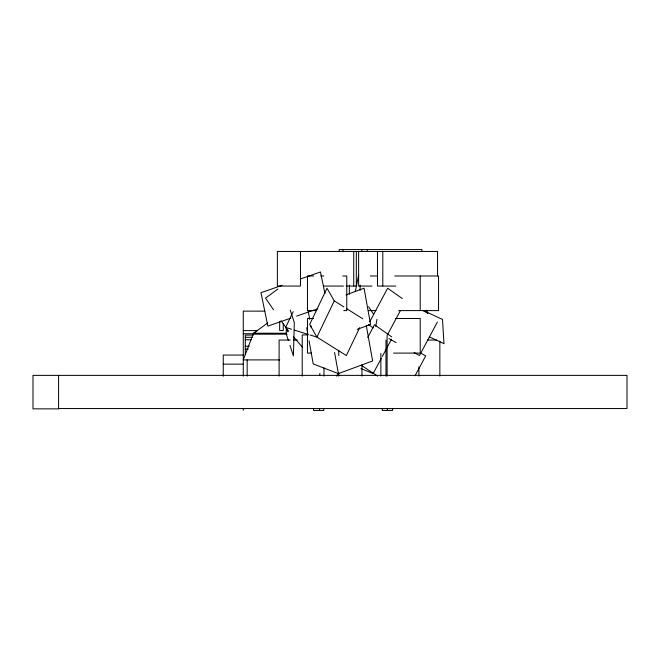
<?xml version="1.0" encoding="UTF-8"?>
<svg xmlns="http://www.w3.org/2000/svg" width="660" height="660" viewBox="0 0 660 660"><rect width="100%" height="100%" fill="white"/><g stroke="black" fill="none" stroke-linecap="round" stroke-linejoin="round"><path stroke-width="0.99" d="M286.349 327.69L286.184 333.737L288.387 340.486M382.33 408.441L382.222 410.438L392.568 410.438L392.749 408.482M319.688 375.35L319.927 373.403M375.721 326.378L376.967 319.333M355.286 291.662L358.644 274.939M267.778 322.938L253.506 333.234L243.276 359.906L279.782 359.906M293.205 311.619L285.656 327.401L291.522 329.224M359.675 327.69L346.343 355.542L316.932 337.095L309.68 324.439L327.005 288.23L334.265 300.886L316.932 337.095L310.093 334.975M369.74 321.725L387.635 288.23L402.336 298.584M367.727 337.425L374.5 324.753L391.644 336.839M387.7 334.381L400.282 310.843M381.34 358.231L373.114 373.618L360.946 368.577M382.305 356.425L391.495 339.224M437.382 322.047L419.488 355.542L414.1 352.555M415.058 375.771L425.7 355.855L420.313 352.869M336.699 376.134L338.374 373.618L372.644 360.962L366.325 325.76M277.942 289.022L265.526 298.105L273.537 309.829M345.98 294.913L364.064 288.23L370.565 324.439L357.241 329.365M282.084 285.343L260.964 292.693L267.869 326.123L290.911 318.112M300.325 279.007L320.479 271.994L324.951 293.626M296.67 316.107L317.782 308.764M313.582 275.987L307.453 275.987L307.453 310.596L316.651 310.596M320.735 275.987L323.804 275.987M342.779 275.987L346.764 275.987L346.764 310.596L343.777 310.596M370.326 275.987L377.454 275.987M394.762 275.987L438.553 275.987L438.553 310.596L398.632 310.596M323.507 286.06L343.431 286.06M346.071 286.06L356.87 286.06M371.976 286.06L358.627 286.06L358.627 251.452M395.802 286.06L377.479 286.06L377.479 251.452M368.288 310.596L376.027 310.596M264.726 311.132L243.276 311.132L243.276 376.126M313.582 318.491L307.453 318.491L307.453 353.1L311.536 353.1M395.546 318.491L420.214 318.491L420.214 353.1L393.492 353.1M243.276 330.602L257.152 330.602L253.316 333.737L243.276 333.737M253.506 333.234L286.267 333.234M253.143 334.183L287.05 334.183M308.154 334.933L302.222 334.933L302.222 376.134M253.291 335.074L245.289 335.074L245.289 354.667M245.289 337.31L252.293 337.31M245.289 339.751L251.287 339.751M290.251 340.057L279.097 340.057L279.097 376.109M293.296 340.057L297.355 340.057M427.573 340.057L436.78 340.057M245.289 346.277L249.29 346.277M245.289 349.09L248.284 349.09M243.276 355.063L223.245 355.063L223.245 376.266M223.245 364.155L243.276 364.155M58.583 408.548L627 408.548L627 375.375L33 375.375L33 408.853L58.583 408.853L58.583 375.375M294.451 330.132L308.137 334.373M424.099 310.876L442.505 319.44L443.974 343.67L429.256 336.814M422.664 310.365L428.06 313.351M388.946 338.596L396.132 342.581M377.602 376.109L361.68 365.566M334.265 300.886L343.777 306.859M346.376 308.484L362.802 318.796M368.288 324.439L373.189 327.888M280.97 320.719L288.766 331.328M293.403 336.707L302.676 347.474M368.659 306.76L373.642 314.3M286.118 328.251L287.834 331.881M290.235 310.117L294.319 322.658L293.411 355.913L289.954 345.304M426.764 310.258L427.606 313.195M334.587 352.498L338.374 373.618L313.211 363.924L309.061 340.791M308.253 311.314L309.697 319.358M310.777 325.397L311.14 327.401M306.718 327.715L307.799 333.754M313.426 408.482L313.599 410.438L323.821 410.438L323.713 408.441M319.514 408.441L319.531 410.438M439.849 341.088L439.849 376.109M437.547 275.88L437.547 251.452L277.365 251.452L277.365 286.06L300.473 286.06L300.473 251.452M421.913 251.6L421.913 249.562L339.182 249.562L339.182 251.6M420.214 275.987L420.214 310.596M418.894 366.861L418.894 376.134M387.395 408.441L387.395 410.438M387.115 334.933L387.115 376.134M385.976 340.082L385.976 376.134M382.8 251.452L382.8 286.06M380.87 353.447L380.87 376.109M367.158 249.562L367.158 251.6M361.96 364.807L361.96 376.134M361.837 249.562L361.837 251.6M360.137 285.145L360.137 290.235M356.326 251.452L356.326 286.06M353.727 251.452L353.727 286.06M349.354 285.145L349.354 294.31M342.994 249.562L342.994 251.6M338.77 350.361L338.77 355.509M338.77 373.015L338.77 376.109M323.969 367.892L323.969 376.134M283.247 323.548L283.247 330.545L279.675 330.545L279.675 321.552M247.162 359.906L247.162 376.126M243.276 408.548L243.276 410.124"/></g></svg>
